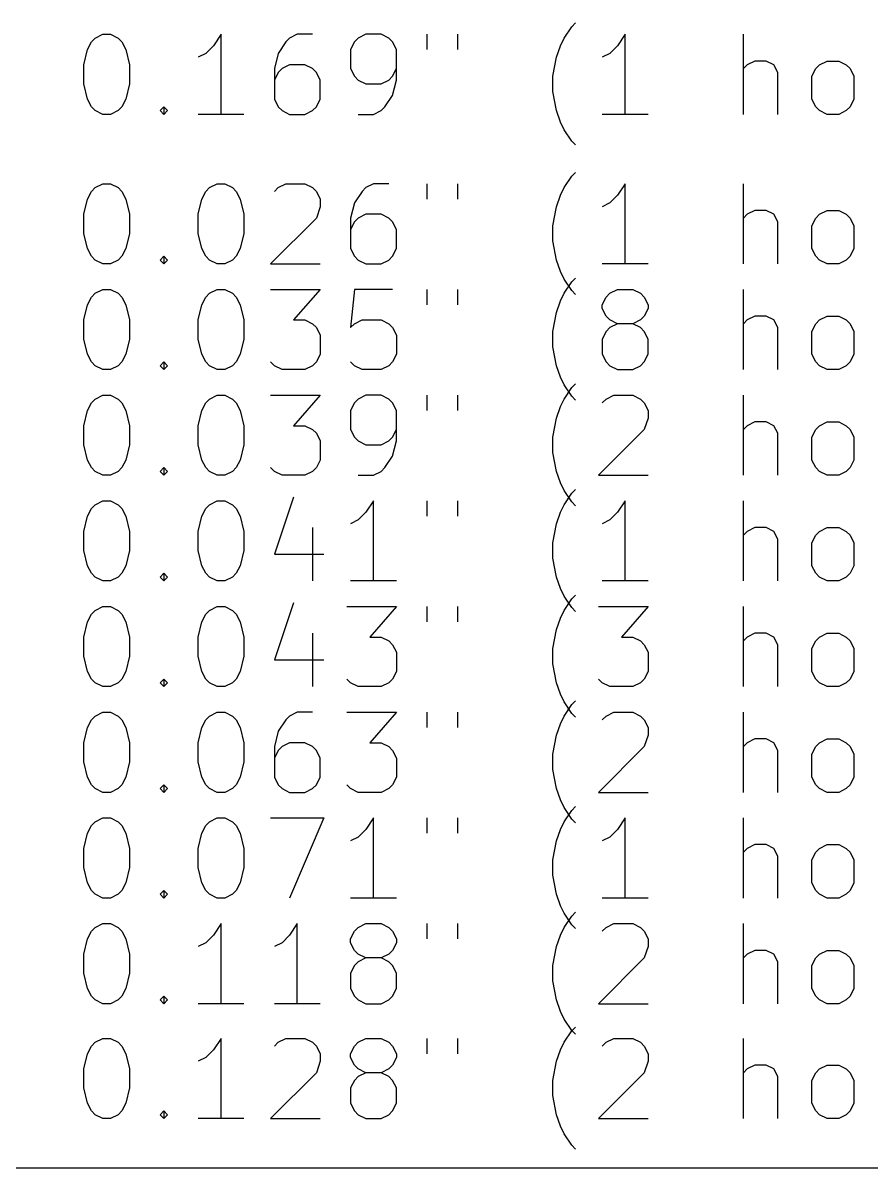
# Model space of a CAD drawing. Extents: x 8 to 330, y -289 to -8.
# Drawn here: x 236.78 to 268.56, y -134 to -91.09 of the extents above; entities that cross this region are included whole.
import ezdxf

# ---------------------------------------------------------------- set-up
doc = ezdxf.new("R2010")
doc.units = 0
doc.header["$MEASUREMENT"] = 0
doc.layers.add('BLACK', color=7, linetype='CONTINUOUS')

msp = doc.modelspace()

# ---------------------------------------------------------------- linework, layer by layer
at = {"layer": 'BLACK', "linetype": 'CONTINUOUS'}
for p, q in [((257.061, -91.665), (257.346, -91.236)), ((257.346, -91.236), (257.489, -91.094)), ((239.204, -92.094), (239.346, -91.808)), ((239.346, -91.808), (239.489, -91.665)), ((239.489, -91.665), (239.775, -91.522)), ((239.775, -91.522), (240.061, -91.522)), ((240.061, -91.522), (240.346, -91.665)), ((240.346, -91.665), (240.489, -91.808)), ((240.489, -91.808), (240.632, -92.094)), ((244.204, -91.522), (243.918, -91.951)), ((244.204, -94.522), (244.204, -91.522)), ((246.632, -91.808), (246.346, -92.236)), ((246.775, -91.665), (246.632, -91.808)), ((247.061, -91.522), (246.775, -91.665)), ((247.632, -91.522), (247.061, -91.522)), ((249.204, -91.808), (249.061, -92.094)), ((249.346, -91.665), (249.204, -91.808)), ((249.632, -91.522), (249.346, -91.665)), ((250.204, -91.522), (249.632, -91.522)), ((250.489, -91.665), (250.204, -91.522)), ((250.632, -91.808), (250.489, -91.665)), ((250.775, -92.094), (250.632, -91.808)), ((251.918, -91.522), (251.918, -92.094)), ((253.061, -91.522), (253.061, -92.094)), ((256.918, -91.951), (257.061, -91.665)), ((259.346, -91.522), (259.061, -91.951)), ((259.346, -94.522), (259.346, -91.522)), ((263.775, -94.522), (263.775, -91.522)), ((239.061, -92.665), (239.204, -92.094)), ((240.632, -92.094), (240.775, -92.665)), ((243.632, -92.236), (243.346, -92.379)), ((243.918, -91.951), (243.632, -92.236)), ((246.346, -92.236), (246.204, -92.808)), ((249.061, -92.094), (249.061, -92.808)), ((250.775, -93.236), (250.775, -92.094)), ((256.775, -92.379), (256.918, -91.951)), ((258.775, -92.236), (258.489, -92.379)), ((259.061, -91.951), (258.775, -92.236)), ((239.061, -93.379), (239.061, -92.665)), ((240.775, -92.665), (240.775, -93.379)), ((246.775, -92.665), (246.489, -92.808)), ((247.346, -92.665), (246.775, -92.665)), ((247.632, -92.808), (247.346, -92.665)), ((256.632, -93.094), (256.775, -92.379)), ((263.918, -92.665), (263.775, -92.808)), ((264.204, -92.522), (263.918, -92.665)), ((264.632, -92.522), (264.204, -92.522)), ((264.918, -92.665), (264.632, -92.522)), ((265.061, -92.951), (264.918, -92.665)), ((266.489, -92.808), (266.632, -92.665)), ((266.632, -92.665), (266.918, -92.522)), ((266.918, -92.522), (267.346, -92.522)), ((267.346, -92.522), (267.632, -92.665)), ((267.632, -92.665), (267.775, -92.808)), ((246.204, -92.808), (246.204, -93.951)), ((246.346, -92.951), (246.204, -93.236)), ((246.489, -92.808), (246.346, -92.951)), ((247.775, -92.951), (247.632, -92.808)), ((247.918, -93.236), (247.775, -92.951)), ((249.061, -92.808), (249.204, -93.094)), ((249.204, -93.094), (249.346, -93.236)), ((250.489, -93.236), (250.632, -93.094)), ((250.632, -93.094), (250.775, -92.808)), ((256.632, -93.665), (256.632, -93.094)), ((265.061, -94.522), (265.061, -92.951)), ((266.346, -93.094), (266.489, -92.808)), ((266.346, -93.951), (266.346, -93.094)), ((267.775, -92.808), (267.918, -93.094)), ((267.918, -93.094), (267.918, -93.951)), ((239.204, -93.951), (239.061, -93.379)), ((240.775, -93.379), (240.632, -93.951)), ((247.918, -93.951), (247.918, -93.236)), ((249.346, -93.236), (249.632, -93.379)), ((249.632, -93.379), (250.204, -93.379)), ((250.204, -93.379), (250.489, -93.236)), ((250.632, -93.808), (250.775, -93.236)), ((239.346, -94.236), (239.204, -93.951)), ((240.632, -93.951), (240.489, -94.236)), ((246.204, -93.951), (246.346, -94.236)), ((247.775, -94.236), (247.918, -93.951)), ((250.346, -94.236), (250.632, -93.808)), ((256.775, -94.379), (256.632, -93.665)), ((266.489, -94.236), (266.346, -93.951)), ((267.918, -93.951), (267.775, -94.236)), ((239.489, -94.379), (239.346, -94.236)), ((239.775, -94.522), (239.489, -94.379)), ((240.346, -94.379), (240.061, -94.522)), ((240.489, -94.236), (240.346, -94.379)), ((241.918, -94.379), (242.061, -94.236)), ((242.061, -94.522), (241.918, -94.379)), ((242.061, -94.236), (242.061, -94.522)), ((242.061, -94.236), (242.204, -94.379)), ((242.204, -94.379), (242.061, -94.522)), ((246.346, -94.236), (246.489, -94.379)), ((246.489, -94.379), (246.775, -94.522)), ((247.346, -94.522), (247.632, -94.379)), ((247.632, -94.379), (247.775, -94.236)), ((249.918, -94.522), (250.204, -94.379)), ((250.204, -94.379), (250.346, -94.236)), ((256.918, -94.808), (256.775, -94.379)), ((266.632, -94.379), (266.489, -94.236)), ((266.918, -94.522), (266.632, -94.379)), ((267.632, -94.379), (267.346, -94.522)), ((267.775, -94.236), (267.632, -94.379)), ((240.061, -94.522), (239.775, -94.522)), ((245.061, -94.522), (243.346, -94.522)), ((246.775, -94.522), (247.346, -94.522)), ((249.346, -94.522), (249.918, -94.522)), ((257.061, -95.094), (256.918, -94.808)), ((260.204, -94.522), (258.489, -94.522)), ((267.346, -94.522), (266.918, -94.522)), ((257.346, -95.522), (257.061, -95.094)), ((257.489, -95.665), (257.346, -95.522)), ((257.061, -97.265), (257.346, -96.836)), ((257.346, -96.836), (257.489, -96.694)), ((239.346, -97.408), (239.489, -97.265)), ((239.489, -97.265), (239.775, -97.122)), ((239.775, -97.122), (240.061, -97.122)), ((240.061, -97.122), (240.346, -97.265)), ((240.346, -97.265), (240.489, -97.408)), ((243.632, -97.408), (243.775, -97.265)), ((243.775, -97.265), (244.061, -97.122)), ((244.061, -97.122), (244.346, -97.122)), ((244.346, -97.122), (244.632, -97.265)), ((244.632, -97.265), (244.775, -97.408)), ((246.204, -97.408), (246.346, -97.265)), ((246.346, -97.265), (246.632, -97.122)), ((246.632, -97.122), (247.346, -97.122)), ((247.346, -97.122), (247.632, -97.265)), ((247.632, -97.265), (247.775, -97.408)), ((249.632, -97.265), (249.489, -97.408)), ((249.918, -97.122), (249.632, -97.265)), ((250.489, -97.122), (249.918, -97.122)), ((251.918, -97.122), (251.918, -97.694)), ((253.061, -97.122), (253.061, -97.694)), ((256.918, -97.551), (257.061, -97.265)), ((259.346, -97.122), (259.061, -97.551)), ((259.346, -100.122), (259.346, -97.122)), ((263.775, -100.122), (263.775, -97.122)), ((239.061, -98.265), (239.204, -97.694)), ((239.204, -97.694), (239.346, -97.408)), ((240.489, -97.408), (240.632, -97.694)), ((240.632, -97.694), (240.775, -98.265)), ((243.346, -98.265), (243.489, -97.694)), ((243.489, -97.694), (243.632, -97.408)), ((244.775, -97.408), (244.918, -97.694)), ((244.918, -97.694), (245.061, -98.265)), ((247.775, -97.408), (247.918, -97.694)), ((247.918, -97.694), (247.918, -97.979)), ((249.489, -97.408), (249.204, -97.836)), ((256.775, -97.979), (256.918, -97.551)), ((259.061, -97.551), (258.775, -97.836)), ((247.918, -97.979), (247.775, -98.408)), ((249.204, -97.836), (249.061, -98.408)), ((256.632, -98.694), (256.775, -97.979)), ((258.775, -97.836), (258.489, -97.979)), ((264.204, -98.122), (263.918, -98.265)), ((264.632, -98.122), (264.204, -98.122)), ((264.918, -98.265), (264.632, -98.122)), ((266.632, -98.265), (266.918, -98.122)), ((266.918, -98.122), (267.346, -98.122)), ((267.346, -98.122), (267.632, -98.265)), ((239.061, -98.979), (239.061, -98.265)), ((240.775, -98.265), (240.775, -98.979)), ((243.346, -98.979), (243.346, -98.265)), ((245.061, -98.265), (245.061, -98.979)), ((247.775, -98.408), (246.061, -100.122)), ((249.061, -98.408), (249.061, -99.551)), ((249.204, -98.551), (249.061, -98.836)), ((249.346, -98.408), (249.204, -98.551)), ((249.632, -98.265), (249.346, -98.408)), ((250.204, -98.265), (249.632, -98.265)), ((250.489, -98.408), (250.204, -98.265)), ((250.632, -98.551), (250.489, -98.408)), ((250.775, -98.836), (250.632, -98.551)), ((263.918, -98.265), (263.775, -98.408)), ((265.061, -98.551), (264.918, -98.265)), ((265.061, -100.122), (265.061, -98.551)), ((266.346, -98.694), (266.489, -98.408)), ((266.489, -98.408), (266.632, -98.265)), ((267.632, -98.265), (267.775, -98.408)), ((267.775, -98.408), (267.918, -98.694)), ((239.204, -99.551), (239.061, -98.979)), ((240.775, -98.979), (240.632, -99.551)), ((243.489, -99.551), (243.346, -98.979)), ((245.061, -98.979), (244.918, -99.551)), ((250.775, -99.551), (250.775, -98.836)), ((256.632, -99.265), (256.632, -98.694)), ((266.346, -99.551), (266.346, -98.694)), ((267.918, -98.694), (267.918, -99.551)), ((256.775, -99.979), (256.632, -99.265)), ((239.346, -99.836), (239.204, -99.551)), ((239.489, -99.979), (239.346, -99.836)), ((240.489, -99.836), (240.346, -99.979)), ((240.632, -99.551), (240.489, -99.836)), ((241.918, -99.979), (242.061, -99.836)), ((242.061, -99.836), (242.061, -100.122)), ((242.061, -99.836), (242.204, -99.979)), ((243.632, -99.836), (243.489, -99.551)), ((243.775, -99.979), (243.632, -99.836)), ((244.775, -99.836), (244.632, -99.979)), ((244.918, -99.551), (244.775, -99.836)), ((249.061, -99.551), (249.204, -99.836)), ((249.204, -99.836), (249.346, -99.979)), ((250.489, -99.979), (250.632, -99.836)), ((250.632, -99.836), (250.775, -99.551)), ((266.489, -99.836), (266.346, -99.551)), ((266.632, -99.979), (266.489, -99.836)), ((267.775, -99.836), (267.632, -99.979)), ((267.918, -99.551), (267.775, -99.836)), ((239.775, -100.122), (239.489, -99.979)), ((240.061, -100.122), (239.775, -100.122)), ((240.346, -99.979), (240.061, -100.122)), ((242.061, -100.122), (241.918, -99.979)), ((242.204, -99.979), (242.061, -100.122)), ((244.061, -100.122), (243.775, -99.979)), ((244.346, -100.122), (244.061, -100.122)), ((244.632, -99.979), (244.346, -100.122)), ((246.061, -100.122), (247.918, -100.122)), ((249.346, -99.979), (249.632, -100.122)), ((249.632, -100.122), (250.204, -100.122)), ((250.204, -100.122), (250.489, -99.979)), ((256.918, -100.408), (256.775, -99.979)), ((260.204, -100.122), (258.489, -100.122)), ((266.918, -100.122), (266.632, -99.979)), ((267.346, -100.122), (266.918, -100.122)), ((267.632, -99.979), (267.346, -100.122)), ((257.061, -100.694), (256.918, -100.408)), ((257.346, -101.122), (257.061, -100.694)), ((257.061, -101.225), (257.346, -100.796)), ((257.346, -100.796), (257.489, -100.654)), ((239.346, -101.368), (239.489, -101.225)), ((239.489, -101.225), (239.775, -101.082)), ((239.775, -101.082), (240.061, -101.082)), ((240.061, -101.082), (240.346, -101.225)), ((240.346, -101.225), (240.489, -101.368)), ((243.632, -101.368), (243.775, -101.225)), ((243.775, -101.225), (244.061, -101.082)), ((244.061, -101.082), (244.346, -101.082)), ((244.346, -101.082), (244.632, -101.225)), ((244.632, -101.225), (244.775, -101.368)), ((246.061, -101.082), (247.918, -101.082)), ((247.918, -101.082), (246.918, -102.225)), ((249.204, -101.082), (249.061, -102.511)), ((250.632, -101.082), (249.204, -101.082)), ((251.918, -101.082), (251.918, -101.654)), ((253.061, -101.082), (253.061, -101.654)), ((256.918, -101.511), (257.061, -101.225)), ((257.489, -101.265), (257.346, -101.122)), ((258.632, -101.368), (258.775, -101.225)), ((258.775, -101.225), (259.061, -101.082)), ((259.061, -101.082), (259.632, -101.082)), ((259.632, -101.082), (259.918, -101.225)), ((259.918, -101.225), (260.061, -101.368)), ((263.775, -104.082), (263.775, -101.082)), ((239.061, -102.225), (239.204, -101.654)), ((239.204, -101.654), (239.346, -101.368)), ((240.489, -101.368), (240.632, -101.654)), ((240.632, -101.654), (240.775, -102.225)), ((243.346, -102.225), (243.489, -101.654)), ((243.489, -101.654), (243.632, -101.368)), ((244.775, -101.368), (244.918, -101.654)), ((244.918, -101.654), (245.061, -102.225)), ((256.775, -101.939), (256.918, -101.511)), ((258.489, -101.654), (258.632, -101.368)), ((258.489, -101.796), (258.489, -101.654)), ((260.061, -101.368), (260.204, -101.654)), ((260.204, -101.654), (260.204, -101.796)), ((256.632, -102.654), (256.775, -101.939)), ((258.632, -102.082), (258.489, -101.796)), ((258.775, -102.225), (258.632, -102.082)), ((260.061, -102.082), (259.918, -102.225)), ((260.204, -101.796), (260.061, -102.082)), ((264.204, -102.082), (263.918, -102.225)), ((264.632, -102.082), (264.204, -102.082)), ((264.918, -102.225), (264.632, -102.082)), ((266.632, -102.225), (266.918, -102.082)), ((266.918, -102.082), (267.346, -102.082)), ((267.346, -102.082), (267.632, -102.225)), ((239.061, -102.939), (239.061, -102.225)), ((240.775, -102.225), (240.775, -102.939)), ((243.346, -102.939), (243.346, -102.225)), ((245.061, -102.225), (245.061, -102.939)), ((246.918, -102.225), (247.346, -102.225)), ((247.346, -102.225), (247.632, -102.368)), ((247.632, -102.368), (247.775, -102.511)), ((247.775, -102.511), (247.918, -102.796)), ((249.061, -102.511), (249.204, -102.368)), ((249.204, -102.368), (249.489, -102.225)), ((249.489, -102.225), (250.204, -102.225)), ((250.204, -102.225), (250.489, -102.368)), ((250.489, -102.368), (250.632, -102.511)), ((250.632, -102.511), (250.775, -102.796)), ((258.775, -102.511), (258.632, -102.654)), ((259.061, -102.368), (258.775, -102.225)), ((259.061, -102.368), (258.775, -102.511)), ((259.632, -102.368), (259.061, -102.368)), ((259.918, -102.225), (259.632, -102.368)), ((259.918, -102.511), (259.632, -102.368)), ((260.061, -102.654), (259.918, -102.511)), ((263.918, -102.225), (263.775, -102.368)), ((265.061, -102.511), (264.918, -102.225)), ((265.061, -104.082), (265.061, -102.511)), ((266.346, -102.654), (266.489, -102.368)), ((266.489, -102.368), (266.632, -102.225)), ((267.632, -102.225), (267.775, -102.368)), ((267.775, -102.368), (267.918, -102.654)), ((239.204, -103.511), (239.061, -102.939)), ((240.775, -102.939), (240.632, -103.511)), ((243.489, -103.511), (243.346, -102.939)), ((245.061, -102.939), (244.918, -103.511)), ((247.918, -102.796), (247.918, -103.511)), ((250.775, -102.796), (250.775, -103.511)), ((256.632, -103.225), (256.632, -102.654)), ((258.632, -102.654), (258.489, -102.939)), ((258.489, -102.939), (258.489, -103.511)), ((260.204, -102.939), (260.061, -102.654)), ((260.204, -103.511), (260.204, -102.939)), ((266.346, -103.511), (266.346, -102.654)), ((267.918, -102.654), (267.918, -103.511)), ((256.775, -103.939), (256.632, -103.225)), ((239.346, -103.796), (239.204, -103.511)), ((239.489, -103.939), (239.346, -103.796)), ((240.489, -103.796), (240.346, -103.939)), ((240.632, -103.511), (240.489, -103.796)), ((241.918, -103.939), (242.061, -103.796)), ((242.061, -103.796), (242.061, -104.082)), ((242.061, -103.796), (242.204, -103.939)), ((243.632, -103.796), (243.489, -103.511)), ((243.775, -103.939), (243.632, -103.796)), ((244.775, -103.796), (244.632, -103.939)), ((244.918, -103.511), (244.775, -103.796)), ((246.204, -103.939), (246.061, -103.796)), ((247.775, -103.796), (247.632, -103.939)), ((247.918, -103.511), (247.775, -103.796)), ((249.204, -103.939), (249.061, -103.796)), ((250.632, -103.796), (250.489, -103.939)), ((250.775, -103.511), (250.632, -103.796)), ((258.489, -103.511), (258.632, -103.796)), ((258.632, -103.796), (258.775, -103.939)), ((259.918, -103.939), (260.061, -103.796)), ((260.061, -103.796), (260.204, -103.511)), ((266.489, -103.796), (266.346, -103.511)), ((266.632, -103.939), (266.489, -103.796)), ((267.775, -103.796), (267.632, -103.939)), ((267.918, -103.511), (267.775, -103.796)), ((239.775, -104.082), (239.489, -103.939)), ((240.061, -104.082), (239.775, -104.082)), ((240.346, -103.939), (240.061, -104.082)), ((242.061, -104.082), (241.918, -103.939)), ((242.204, -103.939), (242.061, -104.082)), ((244.061, -104.082), (243.775, -103.939)), ((244.346, -104.082), (244.061, -104.082)), ((244.632, -103.939), (244.346, -104.082)), ((246.489, -104.082), (246.204, -103.939)), ((247.346, -104.082), (246.489, -104.082)), ((247.632, -103.939), (247.346, -104.082)), ((249.489, -104.082), (249.204, -103.939)), ((250.204, -104.082), (249.489, -104.082)), ((250.489, -103.939), (250.204, -104.082)), ((256.918, -104.368), (256.775, -103.939)), ((258.775, -103.939), (259.061, -104.082)), ((259.061, -104.082), (259.632, -104.082)), ((259.632, -104.082), (259.918, -103.939)), ((266.918, -104.082), (266.632, -103.939)), ((267.346, -104.082), (266.918, -104.082)), ((267.632, -103.939), (267.346, -104.082)), ((257.061, -104.654), (256.918, -104.368)), ((257.346, -105.082), (257.061, -104.654)), ((257.346, -104.756), (257.489, -104.614)), ((239.489, -105.185), (239.775, -105.042)), ((239.775, -105.042), (240.061, -105.042)), ((240.061, -105.042), (240.346, -105.185)), ((243.775, -105.185), (244.061, -105.042)), ((244.061, -105.042), (244.346, -105.042)), ((244.346, -105.042), (244.632, -105.185)), ((246.061, -105.042), (247.918, -105.042)), ((247.918, -105.042), (246.918, -106.185)), ((249.632, -105.042), (249.346, -105.185)), ((250.204, -105.042), (249.632, -105.042)), ((250.489, -105.185), (250.204, -105.042)), ((251.918, -105.042), (251.918, -105.614)), ((253.061, -105.042), (253.061, -105.614)), ((257.061, -105.185), (257.346, -104.756)), ((257.489, -105.225), (257.346, -105.082)), ((258.632, -105.185), (258.918, -105.042)), ((258.918, -105.042), (259.632, -105.042)), ((259.632, -105.042), (259.918, -105.185)), ((263.775, -108.042), (263.775, -105.042)), ((239.204, -105.614), (239.346, -105.328)), ((239.346, -105.328), (239.489, -105.185)), ((240.346, -105.185), (240.489, -105.328)), ((240.489, -105.328), (240.632, -105.614)), ((243.489, -105.614), (243.632, -105.328)), ((243.632, -105.328), (243.775, -105.185)), ((244.632, -105.185), (244.775, -105.328)), ((244.775, -105.328), (244.918, -105.614)), ((249.204, -105.328), (249.061, -105.614)), ((249.346, -105.185), (249.204, -105.328)), ((250.632, -105.328), (250.489, -105.185)), ((250.775, -105.614), (250.632, -105.328)), ((256.775, -105.899), (256.918, -105.471)), ((256.918, -105.471), (257.061, -105.185)), ((258.489, -105.328), (258.632, -105.185)), ((259.918, -105.185), (260.061, -105.328)), ((260.061, -105.328), (260.204, -105.614)), ((239.061, -106.185), (239.204, -105.614)), ((240.632, -105.614), (240.775, -106.185)), ((243.346, -106.185), (243.489, -105.614)), ((244.918, -105.614), (245.061, -106.185)), ((249.061, -105.614), (249.061, -106.328)), ((250.775, -106.756), (250.775, -105.614)), ((256.632, -106.614), (256.775, -105.899)), ((260.204, -105.899), (260.061, -106.328)), ((260.204, -105.614), (260.204, -105.899)), ((239.061, -106.899), (239.061, -106.185)), ((240.775, -106.185), (240.775, -106.899)), ((243.346, -106.899), (243.346, -106.185)), ((245.061, -106.185), (245.061, -106.899)), ((246.918, -106.185), (247.346, -106.185)), ((247.346, -106.185), (247.632, -106.328)), ((247.632, -106.328), (247.775, -106.471)), ((249.061, -106.328), (249.204, -106.614)), ((250.632, -106.614), (250.775, -106.328)), ((260.061, -106.328), (258.346, -108.042)), ((263.918, -106.185), (263.775, -106.328)), ((264.204, -106.042), (263.918, -106.185)), ((264.632, -106.042), (264.204, -106.042)), ((264.918, -106.185), (264.632, -106.042)), ((265.061, -106.471), (264.918, -106.185)), ((266.346, -106.614), (266.489, -106.328)), ((266.489, -106.328), (266.632, -106.185)), ((266.632, -106.185), (266.918, -106.042)), ((266.918, -106.042), (267.346, -106.042)), ((267.346, -106.042), (267.632, -106.185)), ((267.632, -106.185), (267.775, -106.328)), ((267.775, -106.328), (267.918, -106.614)), ((247.775, -106.471), (247.918, -106.756)), ((247.918, -106.756), (247.918, -107.471)), ((249.204, -106.614), (249.346, -106.756)), ((249.346, -106.756), (249.632, -106.899)), ((250.204, -106.899), (250.489, -106.756)), ((250.489, -106.756), (250.632, -106.614)), ((250.632, -107.328), (250.775, -106.756)), ((256.632, -107.185), (256.632, -106.614)), ((265.061, -108.042), (265.061, -106.471)), ((266.346, -107.471), (266.346, -106.614)), ((267.918, -106.614), (267.918, -107.471)), ((239.204, -107.471), (239.061, -106.899)), ((240.775, -106.899), (240.632, -107.471)), ((243.489, -107.471), (243.346, -106.899)), ((245.061, -106.899), (244.918, -107.471)), ((249.632, -106.899), (250.204, -106.899)), ((256.775, -107.899), (256.632, -107.185)), ((239.346, -107.756), (239.204, -107.471)), ((240.632, -107.471), (240.489, -107.756)), ((243.632, -107.756), (243.489, -107.471)), ((244.918, -107.471), (244.775, -107.756)), ((247.918, -107.471), (247.775, -107.756)), ((250.346, -107.756), (250.632, -107.328)), ((266.489, -107.756), (266.346, -107.471)), ((267.918, -107.471), (267.775, -107.756)), ((239.489, -107.899), (239.346, -107.756)), ((239.775, -108.042), (239.489, -107.899)), ((240.061, -108.042), (239.775, -108.042)), ((240.346, -107.899), (240.061, -108.042)), ((240.489, -107.756), (240.346, -107.899)), ((241.918, -107.899), (242.061, -107.756)), ((242.061, -108.042), (241.918, -107.899)), ((242.061, -107.756), (242.061, -108.042)), ((242.061, -107.756), (242.204, -107.899)), ((242.204, -107.899), (242.061, -108.042)), ((243.775, -107.899), (243.632, -107.756)), ((244.061, -108.042), (243.775, -107.899)), ((244.346, -108.042), (244.061, -108.042)), ((244.632, -107.899), (244.346, -108.042)), ((244.775, -107.756), (244.632, -107.899)), ((246.204, -107.899), (246.061, -107.756)), ((246.489, -108.042), (246.204, -107.899)), ((247.346, -108.042), (246.489, -108.042)), ((247.632, -107.899), (247.346, -108.042)), ((247.775, -107.756), (247.632, -107.899)), ((249.346, -108.042), (249.918, -108.042)), ((249.918, -108.042), (250.204, -107.899)), ((250.204, -107.899), (250.346, -107.756)), ((256.918, -108.328), (256.775, -107.899)), ((258.346, -108.042), (260.204, -108.042)), ((266.632, -107.899), (266.489, -107.756)), ((266.918, -108.042), (266.632, -107.899)), ((267.346, -108.042), (266.918, -108.042)), ((267.632, -107.899), (267.346, -108.042)), ((267.775, -107.756), (267.632, -107.899)), ((257.061, -108.614), (256.918, -108.328)), ((246.918, -108.859), (246.204, -111.002)), ((257.346, -109.042), (257.061, -108.614)), ((257.061, -109.145), (257.346, -108.716)), ((257.346, -108.716), (257.489, -108.574)), ((239.204, -109.574), (239.346, -109.288)), ((239.346, -109.288), (239.489, -109.145)), ((239.489, -109.145), (239.775, -109.002)), ((239.775, -109.002), (240.061, -109.002)), ((240.061, -109.002), (240.346, -109.145)), ((240.346, -109.145), (240.489, -109.288)), ((240.489, -109.288), (240.632, -109.574)), ((243.489, -109.574), (243.632, -109.288)), ((243.632, -109.288), (243.775, -109.145)), ((243.775, -109.145), (244.061, -109.002)), ((244.061, -109.002), (244.346, -109.002)), ((244.346, -109.002), (244.632, -109.145)), ((244.632, -109.145), (244.775, -109.288)), ((244.775, -109.288), (244.918, -109.574)), ((249.918, -109.002), (249.632, -109.431)), ((249.918, -112.002), (249.918, -109.002)), ((251.918, -109.002), (251.918, -109.574)), ((253.061, -109.002), (253.061, -109.574)), ((256.918, -109.431), (257.061, -109.145)), ((257.489, -109.185), (257.346, -109.042)), ((259.346, -109.002), (259.061, -109.431)), ((259.346, -112.002), (259.346, -109.002)), ((263.775, -112.002), (263.775, -109.002)), ((239.061, -110.145), (239.204, -109.574)), ((240.632, -109.574), (240.775, -110.145)), ((243.346, -110.145), (243.489, -109.574)), ((244.918, -109.574), (245.061, -110.145)), ((249.346, -109.716), (249.061, -109.859)), ((249.632, -109.431), (249.346, -109.716)), ((256.775, -109.859), (256.918, -109.431)), ((258.775, -109.716), (258.489, -109.859)), ((259.061, -109.431), (258.775, -109.716)), ((239.061, -110.859), (239.061, -110.145)), ((240.775, -110.145), (240.775, -110.859)), ((243.346, -110.859), (243.346, -110.145)), ((245.061, -110.145), (245.061, -110.859)), ((247.632, -110.002), (247.632, -112.002)), ((256.632, -110.574), (256.775, -109.859)), ((263.918, -110.145), (263.775, -110.288)), ((264.204, -110.002), (263.918, -110.145)), ((264.632, -110.002), (264.204, -110.002)), ((264.918, -110.145), (264.632, -110.002)), ((265.061, -110.431), (264.918, -110.145)), ((266.489, -110.288), (266.632, -110.145)), ((266.632, -110.145), (266.918, -110.002)), ((266.918, -110.002), (267.346, -110.002)), ((267.346, -110.002), (267.632, -110.145)), ((267.632, -110.145), (267.775, -110.288)), ((256.632, -111.145), (256.632, -110.574)), ((265.061, -112.002), (265.061, -110.431)), ((266.346, -110.574), (266.489, -110.288)), ((266.346, -111.431), (266.346, -110.574)), ((267.775, -110.288), (267.918, -110.574)), ((267.918, -110.574), (267.918, -111.431)), ((239.204, -111.431), (239.061, -110.859)), ((240.775, -110.859), (240.632, -111.431)), ((243.489, -111.431), (243.346, -110.859)), ((245.061, -110.859), (244.918, -111.431)), ((246.204, -111.002), (248.061, -111.002)), ((239.346, -111.716), (239.204, -111.431)), ((240.632, -111.431), (240.489, -111.716)), ((243.632, -111.716), (243.489, -111.431)), ((244.918, -111.431), (244.775, -111.716)), ((256.775, -111.859), (256.632, -111.145)), ((266.489, -111.716), (266.346, -111.431)), ((267.918, -111.431), (267.775, -111.716)), ((239.489, -111.859), (239.346, -111.716)), ((239.775, -112.002), (239.489, -111.859)), ((240.346, -111.859), (240.061, -112.002)), ((240.489, -111.716), (240.346, -111.859)), ((241.918, -111.859), (242.061, -111.716)), ((242.061, -112.002), (241.918, -111.859)), ((242.061, -111.716), (242.061, -112.002)), ((242.061, -111.716), (242.204, -111.859)), ((242.204, -111.859), (242.061, -112.002)), ((243.775, -111.859), (243.632, -111.716)), ((244.061, -112.002), (243.775, -111.859)), ((244.632, -111.859), (244.346, -112.002)), ((244.775, -111.716), (244.632, -111.859)), ((256.918, -112.288), (256.775, -111.859)), ((266.632, -111.859), (266.489, -111.716)), ((266.918, -112.002), (266.632, -111.859)), ((267.632, -111.859), (267.346, -112.002)), ((267.775, -111.716), (267.632, -111.859)), ((240.061, -112.002), (239.775, -112.002)), ((244.346, -112.002), (244.061, -112.002)), ((250.775, -112.002), (249.061, -112.002)), ((257.061, -112.574), (256.918, -112.288)), ((260.204, -112.002), (258.489, -112.002)), ((267.346, -112.002), (266.918, -112.002)), ((246.918, -112.819), (246.204, -114.962)), ((257.346, -113.002), (257.061, -112.574)), ((257.061, -113.105), (257.346, -112.676)), ((257.346, -112.676), (257.489, -112.534)), ((239.204, -113.534), (239.346, -113.248)), ((239.346, -113.248), (239.489, -113.105)), ((239.489, -113.105), (239.775, -112.962)), ((239.775, -112.962), (240.061, -112.962)), ((240.061, -112.962), (240.346, -113.105)), ((240.346, -113.105), (240.489, -113.248)), ((240.489, -113.248), (240.632, -113.534)), ((243.489, -113.534), (243.632, -113.248)), ((243.632, -113.248), (243.775, -113.105)), ((243.775, -113.105), (244.061, -112.962)), ((244.061, -112.962), (244.346, -112.962)), ((244.346, -112.962), (244.632, -113.105)), ((244.632, -113.105), (244.775, -113.248)), ((244.775, -113.248), (244.918, -113.534)), ((248.918, -112.962), (250.775, -112.962)), ((250.775, -112.962), (249.775, -114.105)), ((251.918, -112.962), (251.918, -113.534)), ((253.061, -112.962), (253.061, -113.534)), ((256.918, -113.391), (257.061, -113.105)), ((257.489, -113.145), (257.346, -113.002)), ((258.346, -112.962), (260.204, -112.962)), ((260.204, -112.962), (259.204, -114.105)), ((263.775, -115.962), (263.775, -112.962)), ((239.061, -114.105), (239.204, -113.534)), ((240.632, -113.534), (240.775, -114.105)), ((243.346, -114.105), (243.489, -113.534)), ((244.918, -113.534), (245.061, -114.105)), ((256.775, -113.819), (256.918, -113.391)), ((239.061, -114.819), (239.061, -114.105)), ((240.775, -114.105), (240.775, -114.819)), ((243.346, -114.819), (243.346, -114.105)), ((245.061, -114.105), (245.061, -114.819)), ((247.632, -113.962), (247.632, -115.962)), ((249.775, -114.105), (250.204, -114.105)), ((250.204, -114.105), (250.489, -114.248)), ((256.632, -114.534), (256.775, -113.819)), ((259.204, -114.105), (259.632, -114.105)), ((259.632, -114.105), (259.918, -114.248)), ((263.918, -114.105), (263.775, -114.248)), ((264.204, -113.962), (263.918, -114.105)), ((264.632, -113.962), (264.204, -113.962)), ((264.918, -114.105), (264.632, -113.962)), ((265.061, -114.391), (264.918, -114.105)), ((266.489, -114.248), (266.632, -114.105)), ((266.632, -114.105), (266.918, -113.962)), ((266.918, -113.962), (267.346, -113.962)), ((267.346, -113.962), (267.632, -114.105)), ((267.632, -114.105), (267.775, -114.248)), ((250.489, -114.248), (250.632, -114.391)), ((250.632, -114.391), (250.775, -114.676)), ((256.632, -115.105), (256.632, -114.534)), ((259.918, -114.248), (260.061, -114.391)), ((260.061, -114.391), (260.204, -114.676)), ((265.061, -115.962), (265.061, -114.391)), ((266.346, -114.534), (266.489, -114.248)), ((266.346, -115.391), (266.346, -114.534)), ((267.775, -114.248), (267.918, -114.534)), ((267.918, -114.534), (267.918, -115.391)), ((239.204, -115.391), (239.061, -114.819)), ((240.775, -114.819), (240.632, -115.391)), ((243.489, -115.391), (243.346, -114.819)), ((245.061, -114.819), (244.918, -115.391)), ((246.204, -114.962), (248.061, -114.962)), ((250.775, -114.676), (250.775, -115.391)), ((260.204, -114.676), (260.204, -115.391)), ((239.346, -115.676), (239.204, -115.391)), ((240.632, -115.391), (240.489, -115.676)), ((243.632, -115.676), (243.489, -115.391)), ((244.918, -115.391), (244.775, -115.676)), ((250.775, -115.391), (250.632, -115.676)), ((256.775, -115.819), (256.632, -115.105)), ((260.204, -115.391), (260.061, -115.676)), ((266.489, -115.676), (266.346, -115.391)), ((267.918, -115.391), (267.775, -115.676)), ((239.489, -115.819), (239.346, -115.676)), ((239.775, -115.962), (239.489, -115.819)), ((240.346, -115.819), (240.061, -115.962)), ((240.489, -115.676), (240.346, -115.819)), ((241.918, -115.819), (242.061, -115.676)), ((242.061, -115.962), (241.918, -115.819)), ((242.061, -115.676), (242.061, -115.962)), ((242.061, -115.676), (242.204, -115.819)), ((242.204, -115.819), (242.061, -115.962)), ((243.775, -115.819), (243.632, -115.676)), ((244.061, -115.962), (243.775, -115.819)), ((244.632, -115.819), (244.346, -115.962)), ((244.775, -115.676), (244.632, -115.819)), ((249.061, -115.819), (248.918, -115.676)), ((249.346, -115.962), (249.061, -115.819)), ((250.489, -115.819), (250.204, -115.962)), ((250.632, -115.676), (250.489, -115.819)), ((256.918, -116.248), (256.775, -115.819)), ((258.489, -115.819), (258.346, -115.676)), ((258.775, -115.962), (258.489, -115.819)), ((259.918, -115.819), (259.632, -115.962)), ((260.061, -115.676), (259.918, -115.819)), ((266.632, -115.819), (266.489, -115.676)), ((266.918, -115.962), (266.632, -115.819)), ((267.632, -115.819), (267.346, -115.962)), ((267.775, -115.676), (267.632, -115.819)), ((240.061, -115.962), (239.775, -115.962)), ((244.346, -115.962), (244.061, -115.962)), ((250.204, -115.962), (249.346, -115.962)), ((257.061, -116.534), (256.918, -116.248)), ((259.632, -115.962), (258.775, -115.962)), ((267.346, -115.962), (266.918, -115.962)), ((257.346, -116.962), (257.061, -116.534)), ((257.061, -117.065), (257.346, -116.636)), ((257.346, -116.636), (257.489, -116.494)), ((239.346, -117.208), (239.489, -117.065)), ((239.489, -117.065), (239.775, -116.922)), ((239.775, -116.922), (240.061, -116.922)), ((240.061, -116.922), (240.346, -117.065)), ((240.346, -117.065), (240.489, -117.208)), ((243.632, -117.208), (243.775, -117.065)), ((243.775, -117.065), (244.061, -116.922)), ((244.061, -116.922), (244.346, -116.922)), ((244.346, -116.922), (244.632, -117.065)), ((244.632, -117.065), (244.775, -117.208)), ((246.775, -117.065), (246.632, -117.208)), ((247.061, -116.922), (246.775, -117.065)), ((247.632, -116.922), (247.061, -116.922)), ((248.918, -116.922), (250.775, -116.922)), ((250.775, -116.922), (249.775, -118.065)), ((251.918, -116.922), (251.918, -117.494)), ((253.061, -116.922), (253.061, -117.494)), ((256.918, -117.351), (257.061, -117.065)), ((257.489, -117.105), (257.346, -116.962)), ((258.489, -117.208), (258.632, -117.065)), ((258.632, -117.065), (258.918, -116.922)), ((258.918, -116.922), (259.632, -116.922)), ((259.632, -116.922), (259.918, -117.065)), ((259.918, -117.065), (260.061, -117.208)), ((263.775, -119.922), (263.775, -116.922)), ((239.061, -118.065), (239.204, -117.494)), ((239.204, -117.494), (239.346, -117.208)), ((240.489, -117.208), (240.632, -117.494)), ((240.632, -117.494), (240.775, -118.065)), ((243.346, -118.065), (243.489, -117.494)), ((243.489, -117.494), (243.632, -117.208)), ((244.775, -117.208), (244.918, -117.494)), ((244.918, -117.494), (245.061, -118.065)), ((246.632, -117.208), (246.346, -117.636)), ((256.775, -117.779), (256.918, -117.351)), ((260.061, -117.208), (260.204, -117.494)), ((260.204, -117.494), (260.204, -117.779)), ((246.346, -117.636), (246.204, -118.208)), ((256.632, -118.494), (256.775, -117.779)), ((260.204, -117.779), (260.061, -118.208)), ((264.204, -117.922), (263.918, -118.065)), ((264.632, -117.922), (264.204, -117.922)), ((264.918, -118.065), (264.632, -117.922)), ((266.632, -118.065), (266.918, -117.922)), ((266.918, -117.922), (267.346, -117.922)), ((267.346, -117.922), (267.632, -118.065)), ((239.061, -118.779), (239.061, -118.065)), ((240.775, -118.065), (240.775, -118.779)), ((243.346, -118.779), (243.346, -118.065)), ((245.061, -118.065), (245.061, -118.779)), ((246.204, -118.208), (246.204, -119.351)), ((246.346, -118.351), (246.204, -118.636)), ((246.489, -118.208), (246.346, -118.351)), ((246.775, -118.065), (246.489, -118.208)), ((247.346, -118.065), (246.775, -118.065)), ((247.632, -118.208), (247.346, -118.065)), ((247.775, -118.351), (247.632, -118.208)), ((247.918, -118.636), (247.775, -118.351)), ((249.775, -118.065), (250.204, -118.065)), ((250.204, -118.065), (250.489, -118.208)), ((250.489, -118.208), (250.632, -118.351)), ((250.632, -118.351), (250.775, -118.636)), ((260.061, -118.208), (258.346, -119.922)), ((263.918, -118.065), (263.775, -118.208)), ((265.061, -118.351), (264.918, -118.065)), ((265.061, -119.922), (265.061, -118.351)), ((266.346, -118.494), (266.489, -118.208)), ((266.489, -118.208), (266.632, -118.065)), ((267.632, -118.065), (267.775, -118.208)), ((267.775, -118.208), (267.918, -118.494)), ((239.204, -119.351), (239.061, -118.779)), ((240.775, -118.779), (240.632, -119.351)), ((243.489, -119.351), (243.346, -118.779)), ((245.061, -118.779), (244.918, -119.351)), ((247.918, -119.351), (247.918, -118.636)), ((250.775, -118.636), (250.775, -119.351)), ((256.632, -119.065), (256.632, -118.494)), ((266.346, -119.351), (266.346, -118.494)), ((267.918, -118.494), (267.918, -119.351)), ((256.775, -119.779), (256.632, -119.065)), ((239.346, -119.636), (239.204, -119.351)), ((239.489, -119.779), (239.346, -119.636)), ((240.489, -119.636), (240.346, -119.779)), ((240.632, -119.351), (240.489, -119.636)), ((241.918, -119.779), (242.061, -119.636)), ((242.061, -119.636), (242.061, -119.922)), ((242.061, -119.636), (242.204, -119.779)), ((243.632, -119.636), (243.489, -119.351)), ((243.775, -119.779), (243.632, -119.636)), ((244.775, -119.636), (244.632, -119.779)), ((244.918, -119.351), (244.775, -119.636)), ((246.204, -119.351), (246.346, -119.636)), ((246.346, -119.636), (246.489, -119.779)), ((247.632, -119.779), (247.775, -119.636)), ((247.775, -119.636), (247.918, -119.351)), ((249.061, -119.779), (248.918, -119.636)), ((250.632, -119.636), (250.489, -119.779)), ((250.775, -119.351), (250.632, -119.636)), ((266.489, -119.636), (266.346, -119.351)), ((266.632, -119.779), (266.489, -119.636)), ((267.775, -119.636), (267.632, -119.779)), ((267.918, -119.351), (267.775, -119.636)), ((239.775, -119.922), (239.489, -119.779)), ((240.061, -119.922), (239.775, -119.922)), ((240.346, -119.779), (240.061, -119.922)), ((242.061, -119.922), (241.918, -119.779)), ((242.204, -119.779), (242.061, -119.922)), ((244.061, -119.922), (243.775, -119.779)), ((244.346, -119.922), (244.061, -119.922)), ((244.632, -119.779), (244.346, -119.922)), ((246.489, -119.779), (246.775, -119.922)), ((246.775, -119.922), (247.346, -119.922)), ((247.346, -119.922), (247.632, -119.779)), ((249.346, -119.922), (249.061, -119.779)), ((250.204, -119.922), (249.346, -119.922)), ((250.489, -119.779), (250.204, -119.922)), ((256.918, -120.208), (256.775, -119.779)), ((258.346, -119.922), (260.204, -119.922)), ((266.918, -119.922), (266.632, -119.779)), ((267.346, -119.922), (266.918, -119.922)), ((267.632, -119.779), (267.346, -119.922)), ((257.061, -120.494), (256.918, -120.208)), ((257.346, -120.922), (257.061, -120.494)), ((257.346, -120.596), (257.489, -120.454)), ((239.489, -121.025), (239.775, -120.882)), ((239.775, -120.882), (240.061, -120.882)), ((240.061, -120.882), (240.346, -121.025)), ((243.775, -121.025), (244.061, -120.882)), ((244.061, -120.882), (244.346, -120.882)), ((244.346, -120.882), (244.632, -121.025)), ((246.061, -120.882), (248.061, -120.882)), ((248.061, -120.882), (246.775, -123.882)), ((249.918, -120.882), (249.632, -121.311)), ((249.918, -123.882), (249.918, -120.882)), ((251.918, -120.882), (251.918, -121.454)), ((253.061, -120.882), (253.061, -121.454)), ((257.061, -121.025), (257.346, -120.596)), ((257.489, -121.065), (257.346, -120.922)), ((259.346, -120.882), (259.061, -121.311)), ((259.346, -123.882), (259.346, -120.882)), ((263.775, -123.882), (263.775, -120.882)), ((239.204, -121.454), (239.346, -121.168)), ((239.346, -121.168), (239.489, -121.025)), ((240.346, -121.025), (240.489, -121.168)), ((240.489, -121.168), (240.632, -121.454)), ((243.489, -121.454), (243.632, -121.168)), ((243.632, -121.168), (243.775, -121.025)), ((244.632, -121.025), (244.775, -121.168)), ((244.775, -121.168), (244.918, -121.454)), ((249.632, -121.311), (249.346, -121.596)), ((256.775, -121.739), (256.918, -121.311)), ((256.918, -121.311), (257.061, -121.025)), ((259.061, -121.311), (258.775, -121.596)), ((239.061, -122.025), (239.204, -121.454)), ((240.632, -121.454), (240.775, -122.025)), ((243.346, -122.025), (243.489, -121.454)), ((244.918, -121.454), (245.061, -122.025)), ((249.346, -121.596), (249.061, -121.739)), ((256.632, -122.454), (256.775, -121.739)), ((258.775, -121.596), (258.489, -121.739)), ((239.061, -122.739), (239.061, -122.025)), ((240.775, -122.025), (240.775, -122.739)), ((243.346, -122.739), (243.346, -122.025)), ((245.061, -122.025), (245.061, -122.739)), ((263.918, -122.025), (263.775, -122.168)), ((264.204, -121.882), (263.918, -122.025)), ((264.632, -121.882), (264.204, -121.882)), ((264.918, -122.025), (264.632, -121.882)), ((265.061, -122.311), (264.918, -122.025)), ((266.346, -122.454), (266.489, -122.168)), ((266.489, -122.168), (266.632, -122.025)), ((266.632, -122.025), (266.918, -121.882)), ((266.918, -121.882), (267.346, -121.882)), ((267.346, -121.882), (267.632, -122.025)), ((267.632, -122.025), (267.775, -122.168)), ((267.775, -122.168), (267.918, -122.454)), ((256.632, -123.025), (256.632, -122.454)), ((265.061, -123.882), (265.061, -122.311)), ((266.346, -123.311), (266.346, -122.454)), ((267.918, -122.454), (267.918, -123.311)), ((239.204, -123.311), (239.061, -122.739)), ((240.775, -122.739), (240.632, -123.311)), ((243.489, -123.311), (243.346, -122.739)), ((245.061, -122.739), (244.918, -123.311)), ((256.775, -123.739), (256.632, -123.025)), ((239.346, -123.596), (239.204, -123.311)), ((240.632, -123.311), (240.489, -123.596)), ((243.632, -123.596), (243.489, -123.311)), ((244.918, -123.311), (244.775, -123.596)), ((266.489, -123.596), (266.346, -123.311)), ((267.918, -123.311), (267.775, -123.596)), ((239.489, -123.739), (239.346, -123.596)), ((239.775, -123.882), (239.489, -123.739)), ((240.061, -123.882), (239.775, -123.882)), ((240.346, -123.739), (240.061, -123.882)), ((240.489, -123.596), (240.346, -123.739)), ((241.918, -123.739), (242.061, -123.596)), ((242.061, -123.882), (241.918, -123.739)), ((242.061, -123.596), (242.061, -123.882)), ((242.061, -123.596), (242.204, -123.739)), ((242.204, -123.739), (242.061, -123.882)), ((243.775, -123.739), (243.632, -123.596)), ((244.061, -123.882), (243.775, -123.739)), ((244.346, -123.882), (244.061, -123.882)), ((244.632, -123.739), (244.346, -123.882)), ((244.775, -123.596), (244.632, -123.739)), ((250.775, -123.882), (249.061, -123.882)), ((256.918, -124.168), (256.775, -123.739)), ((260.204, -123.882), (258.489, -123.882)), ((266.632, -123.739), (266.489, -123.596)), ((266.918, -123.882), (266.632, -123.739)), ((267.346, -123.882), (266.918, -123.882)), ((267.632, -123.739), (267.346, -123.882)), ((267.775, -123.596), (267.632, -123.739)), ((257.061, -124.454), (256.918, -124.168)), ((257.346, -124.556), (257.489, -124.414)), ((239.489, -124.985), (239.775, -124.842)), ((239.775, -124.842), (240.061, -124.842)), ((240.061, -124.842), (240.346, -124.985)), ((244.204, -124.842), (243.918, -125.271)), ((244.204, -127.842), (244.204, -124.842)), ((247.061, -124.842), (246.775, -125.271)), ((247.061, -127.842), (247.061, -124.842)), ((249.346, -124.985), (249.632, -124.842)), ((249.632, -124.842), (250.204, -124.842)), ((250.204, -124.842), (250.489, -124.985)), ((251.918, -124.842), (251.918, -125.414)), ((253.061, -124.842), (253.061, -125.414)), ((257.346, -124.882), (257.061, -124.454)), ((257.061, -124.985), (257.346, -124.556)), ((258.632, -124.985), (258.918, -124.842)), ((258.918, -124.842), (259.632, -124.842)), ((259.632, -124.842), (259.918, -124.985)), ((263.775, -127.842), (263.775, -124.842)), ((239.204, -125.414), (239.346, -125.128)), ((239.346, -125.128), (239.489, -124.985)), ((240.346, -124.985), (240.489, -125.128)), ((240.489, -125.128), (240.632, -125.414)), ((243.918, -125.271), (243.632, -125.556)), ((246.775, -125.271), (246.489, -125.556)), ((249.061, -125.414), (249.204, -125.128)), ((249.204, -125.128), (249.346, -124.985)), ((250.489, -124.985), (250.632, -125.128)), ((250.632, -125.128), (250.775, -125.414)), ((256.775, -125.699), (256.918, -125.271)), ((256.918, -125.271), (257.061, -124.985)), ((257.489, -125.025), (257.346, -124.882)), ((258.489, -125.128), (258.632, -124.985)), ((259.918, -124.985), (260.061, -125.128)), ((260.061, -125.128), (260.204, -125.414)), ((239.061, -125.985), (239.204, -125.414)), ((240.632, -125.414), (240.775, -125.985)), ((243.632, -125.556), (243.346, -125.699)), ((246.489, -125.556), (246.204, -125.699)), ((249.061, -125.556), (249.061, -125.414)), ((249.204, -125.842), (249.061, -125.556)), ((250.775, -125.556), (250.632, -125.842)), ((250.775, -125.414), (250.775, -125.556)), ((256.632, -126.414), (256.775, -125.699)), ((260.204, -125.699), (260.061, -126.128)), ((260.204, -125.414), (260.204, -125.699)), ((239.061, -126.699), (239.061, -125.985)), ((240.775, -125.985), (240.775, -126.699)), ((249.346, -125.985), (249.204, -125.842)), ((249.632, -126.128), (249.346, -125.985)), ((249.632, -126.128), (249.346, -126.271)), ((250.204, -126.128), (249.632, -126.128)), ((250.489, -125.985), (250.204, -126.128)), ((250.489, -126.271), (250.204, -126.128)), ((250.632, -125.842), (250.489, -125.985)), ((260.061, -126.128), (258.346, -127.842)), ((263.918, -125.985), (263.775, -126.128)), ((264.204, -125.842), (263.918, -125.985)), ((264.632, -125.842), (264.204, -125.842)), ((264.918, -125.985), (264.632, -125.842)), ((265.061, -126.271), (264.918, -125.985)), ((266.346, -126.414), (266.489, -126.128)), ((266.489, -126.128), (266.632, -125.985)), ((266.632, -125.985), (266.918, -125.842)), ((266.918, -125.842), (267.346, -125.842)), ((267.346, -125.842), (267.632, -125.985)), ((267.632, -125.985), (267.775, -126.128)), ((267.775, -126.128), (267.918, -126.414)), ((249.204, -126.414), (249.061, -126.699)), ((249.346, -126.271), (249.204, -126.414)), ((250.632, -126.414), (250.489, -126.271)), ((250.775, -126.699), (250.632, -126.414)), ((256.632, -126.985), (256.632, -126.414)), ((265.061, -127.842), (265.061, -126.271)), ((266.346, -127.271), (266.346, -126.414)), ((267.918, -126.414), (267.918, -127.271)), ((239.204, -127.271), (239.061, -126.699)), ((240.775, -126.699), (240.632, -127.271)), ((249.061, -126.699), (249.061, -127.271)), ((250.775, -127.271), (250.775, -126.699)), ((256.775, -127.699), (256.632, -126.985)), ((239.346, -127.556), (239.204, -127.271)), ((240.632, -127.271), (240.489, -127.556)), ((249.061, -127.271), (249.204, -127.556)), ((250.632, -127.556), (250.775, -127.271)), ((266.489, -127.556), (266.346, -127.271)), ((267.918, -127.271), (267.775, -127.556)), ((239.489, -127.699), (239.346, -127.556)), ((239.775, -127.842), (239.489, -127.699)), ((240.061, -127.842), (239.775, -127.842)), ((240.346, -127.699), (240.061, -127.842)), ((240.489, -127.556), (240.346, -127.699)), ((241.918, -127.699), (242.061, -127.556)), ((242.061, -127.842), (241.918, -127.699)), ((242.061, -127.556), (242.061, -127.842)), ((242.061, -127.556), (242.204, -127.699)), ((242.204, -127.699), (242.061, -127.842)), ((245.061, -127.842), (243.346, -127.842)), ((247.918, -127.842), (246.204, -127.842)), ((249.204, -127.556), (249.346, -127.699)), ((249.346, -127.699), (249.632, -127.842)), ((249.632, -127.842), (250.204, -127.842)), ((250.204, -127.842), (250.489, -127.699)), ((250.489, -127.699), (250.632, -127.556)), ((256.918, -128.128), (256.775, -127.699)), ((258.346, -127.842), (260.204, -127.842)), ((266.632, -127.699), (266.489, -127.556)), ((266.918, -127.842), (266.632, -127.699)), ((267.346, -127.842), (266.918, -127.842)), ((267.632, -127.699), (267.346, -127.842)), ((267.775, -127.556), (267.632, -127.699)), ((257.061, -128.414), (256.918, -128.128)), ((257.346, -128.842), (257.061, -128.414)), ((257.346, -128.856), (257.489, -128.714)), ((239.489, -129.285), (239.775, -129.142)), ((239.775, -129.142), (240.061, -129.142)), ((240.061, -129.142), (240.346, -129.285)), ((244.204, -129.142), (243.918, -129.571)), ((244.204, -132.142), (244.204, -129.142)), ((246.346, -129.285), (246.632, -129.142)), ((246.632, -129.142), (247.346, -129.142)), ((247.346, -129.142), (247.632, -129.285)), ((249.346, -129.285), (249.632, -129.142)), ((249.632, -129.142), (250.204, -129.142)), ((250.204, -129.142), (250.489, -129.285)), ((251.918, -129.142), (251.918, -129.714)), ((253.061, -129.142), (253.061, -129.714)), ((257.061, -129.285), (257.346, -128.856)), ((257.489, -128.985), (257.346, -128.842)), ((258.632, -129.285), (258.918, -129.142)), ((258.918, -129.142), (259.632, -129.142)), ((259.632, -129.142), (259.918, -129.285)), ((263.775, -132.142), (263.775, -129.142)), ((239.204, -129.714), (239.346, -129.428)), ((239.346, -129.428), (239.489, -129.285)), ((240.346, -129.285), (240.489, -129.428)), ((240.489, -129.428), (240.632, -129.714)), ((243.918, -129.571), (243.632, -129.856)), ((246.204, -129.428), (246.346, -129.285)), ((247.632, -129.285), (247.775, -129.428)), ((247.775, -129.428), (247.918, -129.714)), ((249.061, -129.714), (249.204, -129.428)), ((249.204, -129.428), (249.346, -129.285)), ((250.489, -129.285), (250.632, -129.428)), ((250.632, -129.428), (250.775, -129.714)), ((256.775, -129.999), (256.918, -129.571)), ((256.918, -129.571), (257.061, -129.285)), ((258.489, -129.428), (258.632, -129.285)), ((259.918, -129.285), (260.061, -129.428)), ((260.061, -129.428), (260.204, -129.714)), ((239.061, -130.285), (239.204, -129.714)), ((240.632, -129.714), (240.775, -130.285)), ((243.632, -129.856), (243.346, -129.999)), ((247.918, -129.999), (247.775, -130.428)), ((247.918, -129.714), (247.918, -129.999)), ((249.061, -129.856), (249.061, -129.714)), ((249.204, -130.142), (249.061, -129.856)), ((250.775, -129.856), (250.632, -130.142)), ((250.775, -129.714), (250.775, -129.856)), ((256.632, -130.714), (256.775, -129.999)), ((260.204, -129.999), (260.061, -130.428)), ((260.204, -129.714), (260.204, -129.999)), ((239.061, -130.999), (239.061, -130.285)), ((240.775, -130.285), (240.775, -130.999)), ((247.775, -130.428), (246.061, -132.142)), ((249.346, -130.285), (249.204, -130.142)), ((249.632, -130.428), (249.346, -130.285)), ((249.632, -130.428), (249.346, -130.571)), ((250.204, -130.428), (249.632, -130.428)), ((250.489, -130.285), (250.204, -130.428)), ((250.489, -130.571), (250.204, -130.428)), ((250.632, -130.142), (250.489, -130.285)), ((260.061, -130.428), (258.346, -132.142)), ((263.918, -130.285), (263.775, -130.428)), ((264.204, -130.142), (263.918, -130.285)), ((264.632, -130.142), (264.204, -130.142)), ((264.918, -130.285), (264.632, -130.142)), ((265.061, -130.571), (264.918, -130.285)), ((266.346, -130.714), (266.489, -130.428)), ((266.489, -130.428), (266.632, -130.285)), ((266.632, -130.285), (266.918, -130.142)), ((266.918, -130.142), (267.346, -130.142)), ((267.346, -130.142), (267.632, -130.285)), ((267.632, -130.285), (267.775, -130.428)), ((267.775, -130.428), (267.918, -130.714)), ((249.204, -130.714), (249.061, -130.999)), ((249.346, -130.571), (249.204, -130.714)), ((250.632, -130.714), (250.489, -130.571)), ((250.775, -130.999), (250.632, -130.714)), ((256.632, -131.285), (256.632, -130.714)), ((265.061, -132.142), (265.061, -130.571)), ((266.346, -131.571), (266.346, -130.714)), ((267.918, -130.714), (267.918, -131.571)), ((239.204, -131.571), (239.061, -130.999)), ((240.775, -130.999), (240.632, -131.571)), ((249.061, -130.999), (249.061, -131.571)), ((250.775, -131.571), (250.775, -130.999)), ((256.775, -131.999), (256.632, -131.285)), ((239.346, -131.856), (239.204, -131.571)), ((240.632, -131.571), (240.489, -131.856)), ((249.061, -131.571), (249.204, -131.856)), ((250.632, -131.856), (250.775, -131.571)), ((266.489, -131.856), (266.346, -131.571)), ((267.918, -131.571), (267.775, -131.856)), ((239.489, -131.999), (239.346, -131.856)), ((239.775, -132.142), (239.489, -131.999)), ((240.061, -132.142), (239.775, -132.142)), ((240.346, -131.999), (240.061, -132.142)), ((240.489, -131.856), (240.346, -131.999)), ((241.918, -131.999), (242.061, -131.856)), ((242.061, -132.142), (241.918, -131.999)), ((242.061, -131.856), (242.061, -132.142)), ((242.061, -131.856), (242.204, -131.999)), ((242.204, -131.999), (242.061, -132.142)), ((245.061, -132.142), (243.346, -132.142)), ((246.061, -132.142), (247.918, -132.142)), ((249.204, -131.856), (249.346, -131.999)), ((249.346, -131.999), (249.632, -132.142)), ((249.632, -132.142), (250.204, -132.142)), ((250.204, -132.142), (250.489, -131.999)), ((250.489, -131.999), (250.632, -131.856)), ((256.918, -132.428), (256.775, -131.999)), ((258.346, -132.142), (260.204, -132.142)), ((266.632, -131.999), (266.489, -131.856)), ((266.918, -132.142), (266.632, -131.999)), ((267.346, -132.142), (266.918, -132.142)), ((267.632, -131.999), (267.346, -132.142)), ((267.775, -131.856), (267.632, -131.999)), ((257.061, -132.714), (256.918, -132.428)), ((257.346, -133.142), (257.061, -132.714)), ((257.489, -133.285), (257.346, -133.142)), ((330, -134), (205, -134))]:
    msp.add_line(p, q, dxfattribs=at)

doc.saveas('drawing.dxf')
